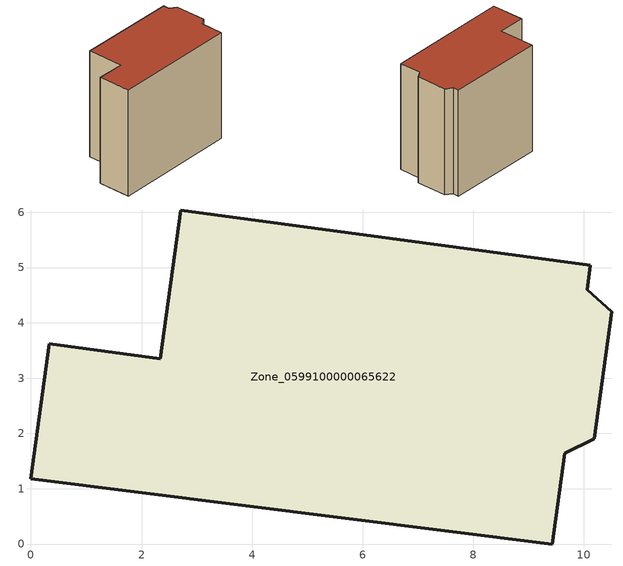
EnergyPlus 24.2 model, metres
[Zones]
Zone_0599100000065622
 floor ground (C_G): 10.06,4.6 10.5,4.2 10.19,1.9 9.65,1.64 9.43,0 0,1.18 0.33,3.62 2.34,3.35 2.71,6.04 10.12,5.04 z2.4
 wall outside (C_F): 2.34,3.35 0.33,3.62 0,1.18 9.43,0 9.65,1.64 10.19,1.9 10.5,4.2 10.06,4.6 10.12,5.04 2.71,6.04 2.34,3.35 z2.4:10.68
 roof outside (C_R): 10.12,5.04 2.71,6.04 2.34,3.35 0.33,3.62 0,1.18 9.43,0 9.65,1.64 10.19,1.9 10.5,4.2 10.06,4.6 z10.68
[BUILDING]
Pand.0599100000065622: North Axis=0; Terrain=City; Loads Convergence Tolerance Value=0.04; Temperature Convergence Tolerance Value=0.4; Solar Distribution=FullExterior; Maximum Number of Warmup Days=25; Minimum Number of Warmup Days=1
[Site:Location]
Rotterdam.The.Hague.AP_ZH_NLD Design_Conditions: Latitude=51.96; Longitude=4.45; Time Zone=1; Elevation=-4.5
[SITE:GROUNDTEMPERATURE:BUILDINGSURFACE]
18, 18, 18, 18, 18, 18, 18, 18, 18, 18, 18, 18
[MATERIAL] Thermal Absorptance=0.9; Solar Absorptance=0.7; Visible Absorptance=0.7
Name | Roughness | Thickness | Conductivity | Density | Specific Heat
G.TC.1946 | MediumSmooth | 0.15 | 1 | 540 | 1210
F.TC.1946 | Rough | 0.3 | 0.857143 | 1920 | 840
R.TC.1946 | MediumRough | 0.2 | 0.909091 | 1500 | 1000
[CONSTRUCTION]
C_G: G.TC.1946
C_F: F.TC.1946
C_R: R.TC.1946
[ZONE]
Zone_0599100000065622: Type=1; Multiplier=1; Ceiling Height=Autocalculate; Volume=Autocalculate; Floor Area=autocalculate; Part of Total Floor Area=Yes
[ZONEINFILTRATION:DESIGNFLOWRATE]
Infil_Zone_0599100000065622: Zone or ZoneList or Space or SpaceList=Zone_0599100000065622; Schedule=AlwaysOn; Design Flow Rate Calculation Method=Flow/Area; Flow Rate per Floor Area=0.003; Constant Term Coefficient=1; Temperature Term Coefficient=0; Velocity Term Coefficient=0; Velocity Squared Term Coefficient=0
[HVACTEMPLATE:ZONE:IDEALLOADSAIRSYSTEM]
Zone_0599100000065622: Maximum Heating Supply Air Temperature=50; Minimum Cooling Supply Air Temperature=13; Maximum Heating Supply Air Humidity Ratio=0.0156; Minimum Cooling Supply Air Humidity Ratio=0.0077; Heating Limit=NoLimit; Cooling Limit=NoLimit; Dehumidification Control Type=ConstantSensibleHeatRatio; Cooling Sensible Heat Ratio=0.7; Dehumidification Setpoint=60; Humidification Control Type=None; Humidification Setpoint=30; Outdoor Air Method=None; Outdoor Air Flow Rate per Person=0.00944; Outdoor Air Flow Rate per Zone Floor Area=0; Outdoor Air Flow Rate per Zone=0; Demand Controlled Ventilation Type=None; Outdoor Air Economizer Type=NoEconomizer; Heat Recovery Type=None; Sensible Heat Recovery Effectiveness=0.7; Latent Heat Recovery Effectiveness=0.65
[ZONECONTROL:THERMOSTAT]
ThermostatControl_Zone_0599100000065622: Zone or ZoneList=Zone_0599100000065622; Control Type Schedule=DualSetpointControlType; Control 1=Thermostat_Zone_0599100000065622; Temperature Difference Between Cutout And Setpoint=0
[THERMOSTATSETPOINT:DUALSETPOINT]
Thermostat_Zone_0599100000065622: Heating Setpoint Temperature Schedule=HeatingSetpoint_Zone_0599100000065622; Cooling Setpoint Temperature Schedule=CoolingSetpoint_Zone_0599100000065622
[SCHEDULE:COMPACT]
HeatingSetpoint_Zone_0599100000065622: Through: 12/31, For: AllDays, Until: 24:00, 21
CoolingSetpoint_Zone_0599100000065622: Through: 12/31, For: AllDays, Until: 24:00, 24
DualSetpointControlType: Through: 12/31, For: AllDays, Until: 24:00, 4
AlwaysOn: Through: 12/31, For: AllDays, Until: 24:00, 1
